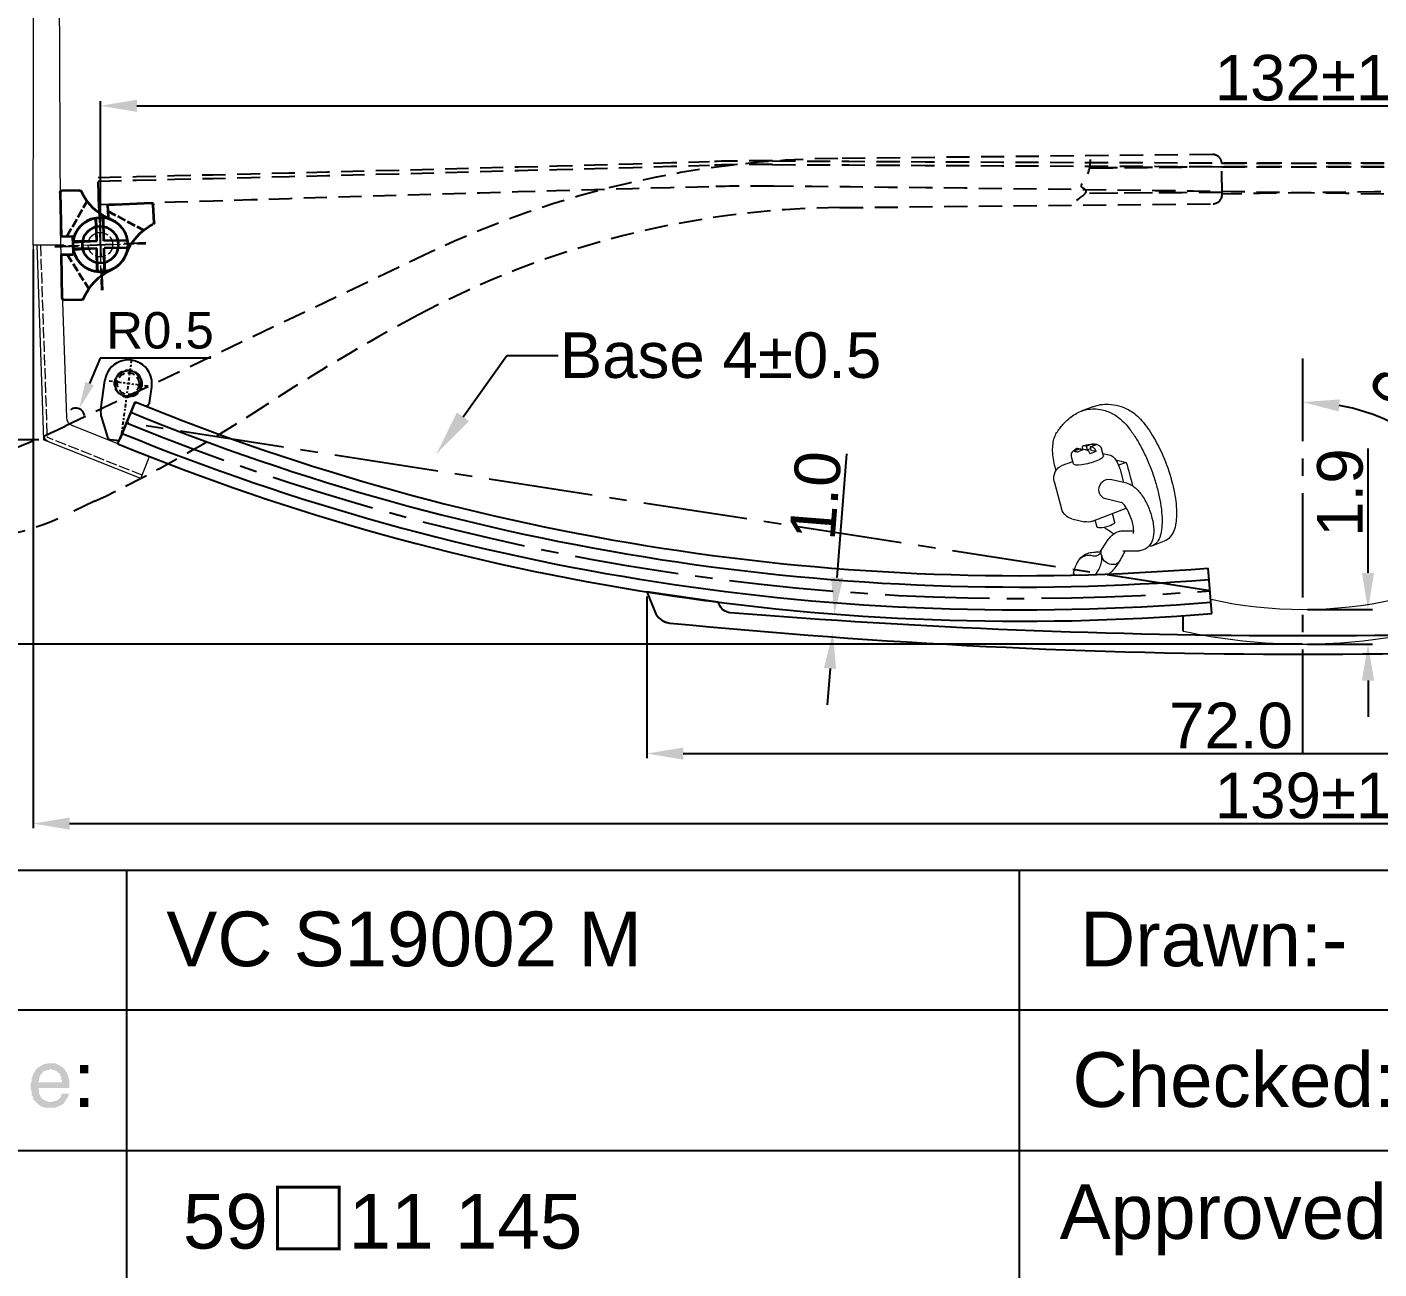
# Model space of a CAD drawing. Header units: millimetres. Extents: x 1233 to 2351, y 1180 to 1535.
# Drawn here: x 1523.7 to 1597.9, y 1251.1 to 1319.2 of the extents above; entities that cross this region are included whole.
import ezdxf
from ezdxf import colors
from ezdxf.entities.mleader import LeaderData, LeaderLine
from ezdxf.math import Vec2, Vec3

# ---------------------------------------------------------------- set-up
doc = ezdxf.new("R2010")
doc.units = ezdxf.units.MM
for name, pattern in [('ACAD_ISO02W100', [15, 12, -3]), ('CENTER2', [28.575, 19.05, -3.175, 3.175, -3.175]), ('HIDDEN', [9.525, 6.35, -3.175]), ('HIDDEN2', [0.1875, 0.125, -0.0625])]:
    doc.linetypes.add(name, pattern=pattern)
for name, color, linetype in [('Center Line', 2, 'CENTER2'), ('Dimension', 3, 'Continuous'), ('Hidden Line', 1, 'HIDDEN2'), ('Text', 4, 'Continuous')]:
    doc.layers.add(name, color=color, linetype=linetype)
doc.layers.add('标注', color=4, linetype='Continuous', lineweight=5)
doc.layers.add('绘图层', color=7, linetype='Continuous', lineweight=15)
doc.styles.get("Standard").update_dxf_attribs({"font": 'arial.ttf'})
doc.dimstyles.new('Standard$0', dxfattribs={"dimtxt": 2.3, "dimasz": 2, "dimexe": 1, "dimexo": 1, "dimgap": 1, "dimtad": 0, "dimtih": 1, "dimtoh": 1, "dimdec": 1, "dimzin": 0, "dimdsep": 46, "dimtxsty": 'Standard', "dimcen": 0, "dimclrd": 4, "dimclre": 4, "dimclrt": 4, "dimadec": 1, "dimazin": 0, "dimtfac": 1, "dimtdec": 1, "dimtofl": 0, "dimtmove": 0, "dimatfit": 0, "dimfxl": 1, "dimtolj": 1, "dimtzin": 0, "dimarcsym": 0})
doc.dimstyles.new('STANDARD$2', dxfattribs={"dimtxt": 2.5, "dimasz": 2.5, "dimexe": 1.25, "dimexo": 0.625, "dimtad": 1, "dimdec": 1, "dimdsep": 46, "dimlunit": 6, "dimtxsty": 'Standard', "dimcen": 2.5, "dimadec": 1, "dimazin": 0, "dimtfac": 1, "dimtdec": 1, "dimtmove": 0, "dimatfit": 3, "dimfxl": 1, "dimtolj": 1, "dimtzin": 0, "dimarcsym": 0})
doc.dimstyles.new('STANDARD$4', dxfattribs={"dimtxt": 2, "dimasz": 1.5, "dimexe": 0.5, "dimexo": 0.5, "dimgap": 0.5, "dimtad": 1, "dimtoh": 1, "dimdsep": 46, "dimtxsty": 'Standard', "dimcen": 0, "dimadec": 0, "dimazin": 0, "dimtfac": 1, "dimtofl": 0, "dimtmove": 0, "dimatfit": 3, "dimfxl": 1, "dimtolj": 1, "dimtzin": 0, "dimarcsym": 0})

# ---------------------------------------------------------------- blocks, each defined once
blk = doc.blocks.new('*D185')
at = {"layer": 'Defpoints', "color": 0, "ltscale": 1000, "transparency": 16777216}
for p in [(1524.062, 1307.254), (1663.367, 1307.249), (1663.367, 1275.514)]:
    blk.add_point(p, dxfattribs=at)
at = {"layer": 'Dimension', "color": 3, "lineweight": -2, "ltscale": 1000, "transparency": 16777216}
for p, q in [((1524.062, 1307.004), (1524.062, 1275.264)), ((1663.367, 1306.999), (1663.367, 1275.264)), ((1526.062, 1275.514), (1661.367, 1275.514))]:
    blk.add_line(p, q, dxfattribs=at)
at = {"layer": 'Dimension', "color": 3, "ltscale": 1000, "transparency": 16777216}
for points in [[(1526.062, 1275.847), (1526.062, 1275.18), (1524.062, 1275.514)], [(1661.367, 1275.847), (1661.367, 1275.18), (1663.367, 1275.514)]]:
    blk.add_solid(points, dxfattribs=at)
at = {"layer": 'Dimension', "ltscale": 1000, "transparency": 16777216, "insert": (1593.715, 1277.041), "char_height": 2.5, "attachment_point": 5}
blk.add_mtext('\\A1;139±1', dxfattribs=at)
blk = doc.blocks.new('*D186')
at = {"layer": 'Defpoints', "color": 0, "transparency": 16777216}
for p in [(1593.715, 1287.264), (1597.283, 1287.264), (1593.715, 1285.364)]:
    blk.add_point(p, dxfattribs=at)
at = {"layer": 'Dimension', "color": 3, "lineweight": -2, "transparency": 16777216}
for p, q in [((1597.283, 1289.264), (1597.283, 1296.085)), ((1593.965, 1287.264), (1597.533, 1287.264)), ((1593.965, 1285.364), (1597.533, 1285.364)), ((1597.283, 1283.364), (1597.283, 1281.364))]:
    blk.add_line(p, q, dxfattribs=at)
at = {"layer": 'Dimension', "color": 3, "transparency": 16777216}
for points in [[(1596.95, 1289.264), (1597.616, 1289.264), (1597.283, 1287.264)], [(1596.95, 1283.364), (1597.616, 1283.364), (1597.283, 1285.364)]]:
    blk.add_solid(points, dxfattribs=at)
at = {"layer": 'Dimension', "transparency": 16777216, "insert": (1595.757, 1293.674), "char_height": 2.5, "attachment_point": 5, "rotation": 90}
blk.add_mtext('\\A1;1.9', dxfattribs=at)
blk = doc.blocks.new('叶子2')
at = {"lineweight": 9}
for p, q in [((0.727, 4.542), (1.371, 4.313)), ((0.935, 2.341), (0.67, 2.439)), ((0.761, 2.406), (0.783, 2.495)), ((0.786, 2.311), (0.935, 2.341)), ((0.86, 2.478), (1.125, 2.38)), ((0.935, 2.341), (0.888, 2.153)), ((1.078, 2.191), (0.913, 2.253)), ((1.078, 2.191), (1.125, 2.38)), ((1.368, 2.251), (1.078, 2.191)), ((1.125, 2.38), (1.273, 2.411)), ((1.464, 2.255), (1.44, 2.155)), ((1.613, 2.285), (1.464, 2.255)), ((1.464, 2.255), (1.729, 2.157)), ((0.242, 1.965), (-0.181, 1.857)), ((0.211, 1.841), (0.305, 2.218)), ((0.888, 2.153), (0.599, 2.093)), ((1.274, 2.216), (1.126, 2.185)), ((1.539, 2.118), (1.274, 2.216)), ((1.862, 1.433), (1.955, 1.811)), ((2.462, 1.369), (1.896, 1.57)), ((-1.028, 1.45), (-0.608, 1.301)), ((-0.683, 1.065), (-0.86, 0.348)), ((-1.035, 0.303), (-0.136, 0.533)), ((2.939, 0.483), (2.566, -1.028)), ((-0.739, -0.757), (0.136, -0.533)), ((0.889, -1.734), (-0.98, -1.07)), ((-0.334, -1.832), (-0.213, -1.342)), ((0.637, -2.072), (0.734, -1.679)), ((2.024, -1.575), (1.326, -1.754)), ((-3.019, -2.927), (-2.375, -3.155)), ((-0.755, -2.305), (-1.359, -2.311)), ((0.396, -3.26), (0.047, -2.765)), ((-0.744, -3.405), (-1.607, -3.414)), ((-0.712, -3.677), (-0.856, -3.42)), ((0.499, -3.406), (0.396, -3.26)), ((0.449, -3.577), (0.427, -3.668)), ((0.427, -3.669), (0.449, -3.577)), ((0.428, -3.67), (0.453, -3.583)), ((1.04, -4.652), (0.798, -4.652)), ((1.918, -4.652), (1.04, -4.652)), ((1.918, -4.652), (1.918, -4.639))]:
    blk.add_line(p, q, dxfattribs=at)
for centre, start, end in [((2.21, 0.663), 346.14768, 70.43158), ((1.838, -0.849), 284.36713, 346.14768), ((1.14, -1.027), 250.43158, 284.36713)]:
    blk.add_arc(centre, 0.75, start, end, dxfattribs=at)
for centre, major_axis, ratio, start_param, end_param in [((1.153, 2.109), (0.809, -0.199), 0.231766, 1.243928, 1.359797), ((28.921, -8.943), (-33, 8.137), 0.231766, 5.864145, 5.903449), ((-0.356, 1.148), (-0.251, -0.707), 0.385695, 3.395514, 4.966311), ((1.037, 1.637), (-0.825, 0.204), 0.231766, 0, 3.141593), ((1.153, 2.109), (0.809, -0.199), 0.231766, 4.016366, 4.501389), ((28.298, -9.899), (8.433, -32.924), 0.893042, 4.144821, 4.1853), ((0, 0), (0.136, -0.533), 0.893042, 0, 3.141593), ((-0.729, -0.363), (-0.251, -0.707), 0.385695, 6.258977, 6.283185), ((0.152, -1.952), (-0.485, 0.12), 0.231766, 0, 3.141593), ((-0.075, -3.669), (0.45, 0.317), 0.791256, 3.984679, 5.555475), ((-0.054, -3.577), (-0.45, -0.317), 0.791256, 2.413882, 3.141593), ((-0.054, -3.577), (0.45, 0.317), 0.791256, 5.555475, 6.283185), ((1.076, -12.21), (0, -8.608), 0.406737, 3.051385, 3.065442), ((1.322, -5.534), (0, -1.905), 0.406737, 2.106861, 3.051385), ((-0.075, -3.669), (0.45, 0.317), 0.791256, 3.100833, 3.984679), ((1.918, -4.409), (0, 0.23), 0.406737, 3.141593, 3.989243)]:
    blk.add_ellipse(centre, major_axis=major_axis, ratio=ratio, start_param=start_param, end_param=end_param, dxfattribs=at)
for points, knots in [([(0.727, 4.542), (0.45, 4.64), (0.164, 4.681), (-0.503, 4.641), (-0.878, 4.523), (-1.243, 4.321)], [0, 0, 0, 0, 1.836258, 1.836258, 4.187428, 4.187428, 4.187428, 4.187428]), ([(-1.243, 4.321), (-1.436, 4.214), (-1.644, 4.046), (-2.081, 3.555), (-2.291, 3.257), (-2.722, 2.522), (-2.933, 2.079), (-3.291, 1.151), (-3.436, 0.678), (-3.641, -0.227), (-3.703, -0.651), (-3.741, -1.369), (-3.727, -1.668), (-3.624, -2.256), (-3.515, -2.518), (-3.26, -2.802), (-3.148, -2.881), (-3.019, -2.927)], [0, 0, 0, 0, 1.138786, 1.138786, 2.246978, 2.246978, 3.517949, 3.517949, 4.756091, 4.756091, 5.93681, 5.93681, 6.943136, 6.943136, 8.196848, 8.196848, 8.90953, 8.90953, 8.90953, 8.90953]), ([(-0.403, 4.107), (-0.439, 4.087), (-0.476, 4.064), (-0.629, 3.961), (-0.748, 3.86), (-0.99, 3.614), (-1.113, 3.469), (-1.353, 3.148), (-1.471, 2.971), (-1.693, 2.603), (-1.804, 2.399), (-2.02, 1.962), (-2.124, 1.73), (-2.317, 1.253), (-2.406, 1.008), (-2.563, 0.522), (-2.632, 0.28), (-2.688, 0.049), (-2.745, -0.182), (-2.795, -0.417), (-2.872, -0.88), (-2.899, -1.107), (-2.93, -1.536), (-2.933, -1.738), (-2.915, -2.105), (-2.894, -2.269), (-2.833, -2.554), (-2.791, -2.683), (-2.684, -2.902), (-2.619, -2.991), (-2.469, -3.12), (-2.385, -3.161), (-2.263, -3.182), (-2.232, -3.185), (-2.201, -3.185)], [-5.375972, -5.375972, -5.375972, -5.375972, -5.132608, -5.132608, -4.39915, -4.39915, -3.665693, -3.665693, -2.932236, -2.932236, -2.199177, -2.199177, -1.466118, -1.466118, -0.733059, -0.733059, 0, 0, 0, 0.733059, 0.733059, 1.466118, 1.466118, 2.199177, 2.199177, 2.932236, 2.932236, 3.665693, 3.665693, 4.39915, 4.39915, 5.132608, 5.132608, 5.375972, 5.375972, 5.375972, 5.375972]), ([(2.395, 3.6), (2.366, 3.631), (2.337, 3.661), (2.113, 3.888), (1.907, 4.046), (1.489, 4.281), (1.276, 4.356), (0.797, 4.443), (0.51, 4.434), (0.012, 4.306), (-0.195, 4.222), (-0.403, 4.107)], [9.004309, 9.004309, 9.004309, 9.004309, 9.230601, 9.230601, 10.746927, 10.746927, 12.263252, 12.263252, 14.21317, 14.21317, 15.560174, 15.560174, 15.560174, 15.560174]), ([(2.748, 3.151), (2.692, 3.234), (2.634, 3.313), (2.516, 3.462), (2.456, 3.533), (2.395, 3.6)], [8.414025, 8.414025, 8.414025, 8.414025, 8.934537, 8.934537, 9.455744, 9.455744, 9.455744, 9.455744]), ([(2.822, 1.096), (2.84, 1.156), (2.855, 1.215), (2.87, 1.273), (2.906, 1.421), (2.936, 1.574), (2.976, 1.876), (2.987, 2.024), (2.988, 2.307), (2.978, 2.441), (2.94, 2.686), (2.912, 2.798), (2.842, 2.989), (2.799, 3.075), (2.748, 3.151)], [-0.184444, -0.184444, -0.184444, -0.184444, 0, 0, 0, 0.472481, 0.472481, 0.944962, 0.944962, 1.417442, 1.417442, 1.889923, 1.889923, 2.345183, 2.345183, 2.345183, 2.345183]), ([(1.307, 2.41), (1.227, 2.432), (1.145, 2.451), (0.998, 2.477), (0.913, 2.49), (0.739, 2.497), (0.677, 2.494), (0.596, 2.481), (0.568, 2.474), (0.541, 2.465), (0.477, 2.443), (0.434, 2.412), (0.372, 2.356), (0.344, 2.319), (0.316, 2.257), (0.309, 2.238), (0.305, 2.218)], [6.304686, 6.304686, 6.304686, 6.304686, 6.688235, 6.688235, 6.992012, 6.992012, 7.21148, 7.21148, 7.321916, 7.321916, 7.321916, 7.578106, 7.578106, 7.868995, 7.868995, 7.991831, 7.991831, 7.991831, 7.991831]), ([(0.593, 2.456), (0.627, 2.468), (0.66, 2.476), (0.72, 2.489), (0.752, 2.494), (0.783, 2.495)], [1.2188337, 1.2188337, 1.2188337, 1.2188337, 1.4078759, 1.4078759, 1.5969181, 1.5969181, 1.5969181, 1.5969181]), ([(0.599, 2.093), (0.601, 2.098), (0.603, 2.102), (0.62, 2.14), (0.64, 2.177), (0.678, 2.232), (0.702, 2.259), (0.743, 2.294), (0.767, 2.307), (0.786, 2.311)], [0.0957204, 0.0957204, 0.0957204, 0.0957204, 0.1096878, 0.1096878, 0.2209819, 0.2209819, 0.3352878, 0.3352878, 0.4552013, 0.4552013, 0.4552013, 0.4552013]), ([(1.273, 2.411), (1.292, 2.415), (1.313, 2.411), (1.34, 2.39), (1.353, 2.371), (1.366, 2.326), (1.369, 2.294), (1.368, 2.259), (1.368, 2.255), (1.368, 2.251)], [1.4231092, 1.4231092, 1.4231092, 1.4231092, 1.5430228, 1.5430228, 1.6573287, 1.6573287, 1.7686227, 1.7686227, 1.7825901, 1.7825901, 1.7825901, 1.7825901]), ([(1.955, 1.811), (1.959, 1.826), (1.961, 1.841), (1.968, 1.902), (1.963, 1.949), (1.937, 2.03), (1.916, 2.074), (1.843, 2.161), (1.805, 2.19), (1.749, 2.23), (1.708, 2.255), (1.657, 2.281)], [5.0467793, 5.0467793, 5.0467793, 5.0467793, 5.1117316, 5.1117316, 5.3106239, 5.3106239, 5.4758433, 5.4758433, 5.6233353, 5.6233353, 5.8376165, 5.8376165, 5.8376165, 5.8376165]), ([(1.126, 2.185), (1.107, 2.182), (1.082, 2.169), (1.041, 2.134), (1.017, 2.107), (0.979, 2.052), (0.959, 2.014), (0.942, 1.977), (0.94, 1.972), (0.939, 1.968)], [1.4231092, 1.4231092, 1.4231092, 1.4231092, 1.5430228, 1.5430228, 1.6573287, 1.6573287, 1.7686227, 1.7686227, 1.7825901, 1.7825901, 1.7825901, 1.7825901]), ([(1.801, 2.118), (1.77, 2.118), (1.738, 2.112), (1.678, 2.1), (1.645, 2.092), (1.611, 2.079)], [1.2188337, 1.2188337, 1.2188337, 1.2188337, 1.4078759, 1.4078759, 1.5969181, 1.5969181, 1.5969181, 1.5969181]), ([(-1.035, 0.303), (-1.114, 0.282), (-1.189, 0.251), (-1.318, 0.181), (-1.375, 0.143), (-1.428, 0.101), (-1.563, -0.005), (-1.696, -0.151), (-1.954, -0.525), (-2.066, -0.736), (-2.254, -1.182), (-2.326, -1.407), (-2.429, -1.859), (-2.457, -2.076), (-2.46, -2.473), (-2.437, -2.641), (-2.356, -2.905), (-2.289, -3.056), (-2.072, -3.276), (-1.966, -3.339), (-1.775, -3.402), (-1.692, -3.415), (-1.607, -3.414)], [9.339297, 9.339297, 9.339297, 9.339297, 9.643122, 9.643122, 9.900916, 9.900916, 9.900916, 10.550265, 10.550265, 11.211374, 11.211374, 11.862952, 11.862952, 12.547367, 12.547367, 13.209442, 13.209442, 13.769091, 13.769091, 14.179393, 14.179393, 14.470814, 14.470814, 14.470814, 14.470814]), ([(-1.34, -2.465), (-1.34, -2.465), (-1.34, -2.465), (-1.342, -2.46), (-1.348, -2.44), (-1.358, -2.363), (-1.361, -2.306), (-1.353, -2.15), (-1.341, -2.053), (-1.298, -1.835), (-1.265, -1.713), (-1.182, -1.467), (-1.131, -1.344), (-1.024, -1.127), (-0.968, -1.031), (-0.866, -0.885), (-0.822, -0.834), (-0.76, -0.772), (-0.74, -0.758), (-0.732, -0.752), (-0.731, -0.752), (-0.731, -0.752)], [3.314748, 3.314748, 3.314748, 3.314748, 3.345298, 3.345298, 3.616796, 3.616796, 3.904852, 3.904852, 4.230506, 4.230506, 4.592736, 4.592736, 4.965646, 4.965646, 5.314783, 5.314783, 5.624271, 5.624271, 5.895836, 5.895836, 5.954527, 5.954527, 5.954527, 5.954527]), ([(-0.26, -2.458), (-0.133, -2.376), (-0.002, -2.287), (0.175, -2.159), (0.219, -2.127), (0.263, -2.094)], [16.5902884, 16.5902884, 16.5902884, 16.5902884, 17.2905996, 17.2905996, 17.5177222, 17.5177222, 17.5177222, 17.5177222]), ([(0.047, -2.765), (-0.017, -2.675), (-0.088, -2.595), (-0.302, -2.414), (-0.442, -2.352), (-0.632, -2.311), (-0.694, -2.305), (-0.755, -2.305)], [0.464052, 0.464052, 0.464052, 0.464052, 0.895621, 0.895621, 1.621414, 1.621414, 1.960405, 1.960405, 1.960405, 1.960405]), ([(-0.864, -3.407), (-0.863, -3.408), (-0.863, -3.409), (-0.86, -3.414), (-0.858, -3.417), (-0.856, -3.42)], [1.50498449, 1.50498449, 1.50498449, 1.50498449, 1.51705927, 1.51705927, 1.54372185, 1.54372185, 1.54372185, 1.54372185]), ([(-0.712, -3.677), (-0.674, -3.745), (-0.635, -3.811), (-0.574, -3.91), (-0.553, -3.943), (-0.531, -3.976)], [0.4447076, 0.4447076, 0.4447076, 0.4447076, 0.7732064, 0.7732064, 0.9484004, 0.9484004, 0.9484004, 0.9484004]), ([(0.798, -4.652), (0.693, -4.545), (0.612, -4.421), (0.502, -4.189), (0.468, -4.084), (0.434, -3.936), (0.426, -3.885), (0.419, -3.813), (0.416, -3.776), (0.418, -3.725), (0.42, -3.711), (0.423, -3.687), (0.425, -3.678), (0.428, -3.67)], [-1.073899, -1.073899, -1.073899, -1.073899, -0.685848, -0.685848, -0.364651, -0.364651, -0.183756, -0.183756, -0.073623, -0.073623, -0.030309, -0.030309, 0, 0, 0, 0]), ([(0.453, -3.583), (0.457, -3.571), (0.462, -3.561), (0.472, -3.546), (0.477, -3.542), (0.488, -3.534), (0.496, -3.533), (0.519, -3.532), (0.537, -3.541), (0.555, -3.553), (0.557, -3.554), (0.559, -3.555)], [0, 0, 0, 0, 0.0462503, 0.0462503, 0.0925006, 0.0925006, 0.1582321, 0.1582321, 0.3168882, 0.3168882, 0.3378396, 0.3378396, 0.3378396, 0.3378396]), ([(0.553, -3.468), (0.552, -3.467), (0.546, -3.463), (0.527, -3.443), (0.514, -3.427), (0.499, -3.406)], [0.9934615, 0.9934615, 0.9934615, 0.9934615, 1.201557, 1.201557, 1.4080814, 1.4080814, 1.4080814, 1.4080814]), ([(1.132, -3.476), (1.019, -3.451), (0.905, -3.436), (0.701, -3.428), (0.612, -3.43), (0.524, -3.439)], [0.305314, 0.305314, 0.305314, 0.305314, 0.956488, 0.956488, 1.460784, 1.460784, 1.460784, 1.460784]), ([(0.559, -3.555), (0.595, -3.581), (0.64, -3.618), (0.748, -3.663), (0.817, -3.678), (0.899, -3.651)], [-1.528038, -1.528038, -1.528038, -1.528038, -0.758514, -0.758514, -0.057949, -0.057949, -0.057949, -0.057949]), ([(0.899, -3.651), (0.977, -3.626), (1.058, -3.612), (1.206, -3.609), (1.274, -3.614), (1.343, -3.627)], [-1.3297, -1.3297, -1.3297, -1.3297, -0.682176, -0.682176, -0.172412, -0.172412, -0.172412, -0.172412]), ([(1.687, -3.855), (1.616, -3.762), (1.531, -3.675), (1.331, -3.54), (1.231, -3.498), (1.132, -3.476)], [1.2381764, 1.2381764, 1.2381764, 1.2381764, 1.7199238, 1.7199238, 2.1769265, 2.1769265, 2.1769265, 2.1769265]), ([(-0.531, -3.976), (-0.404, -4.169), (-0.269, -4.344), (-0.072, -4.551), (-0.019, -4.603), (0.036, -4.652)], [0, 0, 0, 0, 1.021823, 1.021823, 1.386926, 1.386926, 1.386926, 1.386926]), ([(0.798, -4.652), (0.741, -4.652), (0.677, -4.652), (0.561, -4.652), (0.506, -4.652), (0.412, -4.652), (0.375, -4.652), (0.309, -4.652), (0.28, -4.652), (0.224, -4.652), (0.198, -4.652), (0.147, -4.652), (0.124, -4.652), (0.079, -4.652), (0.059, -4.652), (0.039, -4.652), (0.036, -4.652), (0.036, -4.652)], [-1.46151, -1.46151, -1.46151, -1.46151, -1.179789, -1.179789, -0.973361, -0.973361, -0.848873, -0.848873, -0.754977, -0.754977, -0.661321, -0.661321, -0.547885, -0.547885, -0.377789, -0.377789, -0.258662, -0.258662, -0.258662, -0.258662])]:
    blk.add_open_spline(points, degree=3, knots=knots, dxfattribs=at)
for points in [[(0.67, 2.439), (0.646, 2.448), (0.619, 2.454), (0.593, 2.456)], [(0.783, 2.495), (0.809, 2.493), (0.837, 2.487), (0.86, 2.478)], [(1.657, 2.28), (1.644, 2.287), (1.628, 2.288), (1.613, 2.285)], [(1.611, 2.079), (1.588, 2.096), (1.563, 2.109), (1.539, 2.118)], [(1.729, 2.157), (1.753, 2.148), (1.779, 2.135), (1.801, 2.118)], [(0.721, -1.733), (0.737, -1.719), (0.754, -1.705), (0.77, -1.691)], [(-2.201, -3.185), (-2.188, -3.185), (-2.175, -3.185), (-2.162, -3.184)]]:
    blk.add_open_spline(points, degree=3, dxfattribs=at)
blk = doc.blocks.new('*D187')
at = {"layer": 'Defpoints', "color": 0, "ltscale": 1000, "transparency": 16777216}
for p in [(1659.675, 1314.895), (1527.754, 1307.272), (1659.675, 1307.272)]:
    blk.add_point(p, dxfattribs=at)
at = {"layer": 'Dimension', "color": 3, "lineweight": -2, "ltscale": 1000, "transparency": 16777216}
for p, q in [((1527.754, 1307.522), (1527.754, 1315.145)), ((1529.754, 1314.895), (1657.675, 1314.895)), ((1659.675, 1307.522), (1659.675, 1315.145))]:
    blk.add_line(p, q, dxfattribs=at)
at = {"layer": 'Dimension', "color": 3, "ltscale": 1000, "transparency": 16777216}
for points in [[(1529.754, 1315.229), (1529.754, 1314.562), (1527.754, 1314.895)], [(1657.675, 1315.229), (1657.675, 1314.562), (1659.675, 1314.895)]]:
    blk.add_solid(points, dxfattribs=at)
at = {"layer": 'Dimension', "ltscale": 1000, "transparency": 16777216, "insert": (1593.715, 1316.422), "char_height": 2.5, "attachment_point": 5}
blk.add_mtext('\\A1;132±1', dxfattribs=at)
blk = doc.blocks.new('*D188')
at = {"layer": 'Defpoints', "color": 0, "transparency": 16777216}
for p in [(1568.008, 1287.013), (1568.008, 1287.013), (1567.931, 1286.016)]:
    blk.add_point(p, dxfattribs=at)
at = {"layer": 'Dimension', "color": 3, "lineweight": -2, "transparency": 16777216}
for p, q in [((1568.164, 1289.007), (1568.695, 1295.794)), ((1567.775, 1284.022), (1567.619, 1282.028))]:
    blk.add_line(p, q, dxfattribs=at)
at = {"layer": 'Dimension', "color": 3, "transparency": 16777216}
for points in [[(1567.832, 1289.033), (1568.497, 1288.981), (1568.008, 1287.013)], [(1567.442, 1284.048), (1568.107, 1283.996), (1567.931, 1286.016)]]:
    blk.add_solid(points, dxfattribs=at)
at = {"layer": 'Dimension', "transparency": 16777216, "insert": (1566.986, 1293.516), "char_height": 2.5, "attachment_point": 5, "rotation": 85.53099}
blk.add_mtext('\\A1;1.0', dxfattribs=at)
blk = doc.blocks.new('jlkjojno')
at = {"layer": '绘图层', "color": 0, "linetype": 'ACAD_ISO02W100', "lineweight": 35, "ltscale": 0.04}
blk.add_line((897.736, -0.784), (899.646, 0.356), dxfattribs=at)
at = {"layer": '绘图层', "color": 0, "lineweight": 35, "ltscale": 0.05}
for p, q in [((897.236, -0.459), (897.736, -0.459)), ((897.736, -1.109), (897.736, -0.459)), ((900.236, -0.034), (900.236, -1.009)), ((900.136, -1.109), (897.736, -1.109))]:
    blk.add_line(p, q, dxfattribs=at)
blk.add_circle((897.236, 1.041), 1, dxfattribs=at)
for centre, radius, start, end in [((897.236, 1.041), 1.5, 23.12664, 270), ((901.374, 2.808), 3, 203.12664, 246.45458), ((900.136, -0.034), 0.1, 0, 66.45458), ((900.136, -1.009), 0.1, 270, 0)]:
    blk.add_arc(centre, radius, start, end, dxfattribs=at)
blk = doc.blocks.new('LNLNCL')
at = {"color": 251, "linetype": 'ACAD_ISO02W100', "lineweight": 9, "ltscale": 0.05}
for p, q in [((904.311, -165.467), (904.311, -160.467)), ((901.811, -162.967), (906.811, -162.967))]:
    blk.add_line(p, q, dxfattribs=at)
at = {"layer": '绘图层', "color": 0, "lineweight": 35, "ltscale": 0.05}
for p, q in [((904.111, -161.48), (904.111, -162.767)), ((904.511, -161.48), (904.511, -162.767)), ((902.824, -162.767), (904.111, -162.767)), ((904.511, -162.767), (905.798, -162.767)), ((902.824, -163.167), (904.111, -163.167)), ((904.111, -163.167), (904.111, -164.453)), ((904.511, -163.167), (905.798, -163.167)), ((904.511, -163.167), (904.511, -164.453)), ((901.311, -164.041), (901.311, -165.017)), ((903.811, -165.117), (903.811, -164.467)), ((904.311, -164.467), (903.811, -164.467)), ((901.411, -165.117), (903.811, -165.117))]:
    blk.add_line(p, q, dxfattribs=at)
at = {"layer": '绘图层', "color": 0, "linetype": 'ACAD_ISO02W100', "lineweight": 35, "ltscale": 0.04}
blk.add_line((903.811, -164.792), (901.9, -163.652), dxfattribs=at)
at = {"layer": '绘图层', "color": 0, "lineweight": 35, "ltscale": 0.05}
blk.add_circle((904.311, -162.967), 1, dxfattribs=at)
for centre, radius, start, end in [((904.311, -162.967), 1.5, 270, 156.87336), ((900.173, -161.199), 3, 293.54542, 336.87336), ((901.411, -164.041), 0.1, 113.54542, 180), ((901.411, -165.017), 0.1, 180, 270)]:
    blk.add_arc(centre, radius, start, end, dxfattribs=at)
blk.add_blockref('jlkjojno', (7.075, -164.008))
blk = doc.blocks.new('ET3T23T23T3T3')
for p, q in [((-1.83, 4.172), (-1.83, 4.172)), ((-3.417, 1.595), (-3.264, 3.203)), ((-0.759, 2.077), (-0.676, 2.958)), ((-1.616, 1.912), (-2.29, 0.063)), ((-1.358, 2.031), (-1.028, 1.908)), ((-3.363, 1.165), (-2.982, 0.094)), ((-2.496, -0.068), (-2.813, -0.038))]:
    blk.add_line(p, q)
blk.add_circle((-1.97, 3.08), 0.725)
for centre, radius, start, end in [((-1.97, 3.08), 1.3, 354.58901, 174.58901), ((-2.421, 1.5), 1, 174.58901, 199.58901), ((-1.428, 1.844), 0.2, 69.58901, 159.98978), ((-0.958, 2.096), 0.2, 249.58901, 354.58901), ((-2.794, 0.161), 0.2, 199.58901, 264.58901), ((-2.478, 0.131), 0.2, 264.58901, 339.98978)]:
    blk.add_arc(centre, radius, start, end)
at = {"layer": 'Center Line', "ltscale": 0.01}
for p, q in [((-1.845, 4.403), (-2.237, 0.266)), ((-0.878, 2.977), (-3.062, 3.184))]:
    blk.add_line(p, q, dxfattribs=at)
at = {"layer": 'Hidden Line', "ltscale": 3}
for radius in [0.75, 0.6]:
    blk.add_circle((-1.97, 3.08), radius, dxfattribs=at)
blk.add_arc((-1.97, 3.08), 0.7, 247.98746, 191.19056, dxfattribs=at)
blk = doc.blocks.new('*D182')
at = {"layer": 'Defpoints', "color": 0, "ltscale": 1000, "transparency": 16777216}
for p in [(1508.444, 1451.229), (1545.729, 1451.229), (1593.937, 1285.364)]:
    blk.add_point(p, dxfattribs=at)
at = {"layer": 'Dimension', "color": 3, "lineweight": -2, "ltscale": 1000, "transparency": 16777216}
for p, q in [((1545.479, 1451.229), (1508.194, 1451.229)), ((1508.444, 1287.364), (1508.444, 1449.229)), ((1593.687, 1285.364), (1508.194, 1285.364))]:
    blk.add_line(p, q, dxfattribs=at)
at = {"layer": 'Dimension', "color": 3, "ltscale": 1000, "transparency": 16777216}
for points in [[(1508.111, 1449.229), (1508.778, 1449.229), (1508.444, 1451.229)], [(1508.111, 1287.364), (1508.778, 1287.364), (1508.444, 1285.364)]]:
    blk.add_solid(points, dxfattribs=at)
at = {"layer": 'Dimension', "ltscale": 1000, "transparency": 16777216, "insert": (1506.918, 1368.296), "char_height": 2.5, "attachment_point": 5, "rotation": 90}
blk.add_mtext('\\A1;166±2', dxfattribs=at)
blk = doc.blocks.new('*D268')
at = {"layer": 'Defpoints', "color": 0, "ltscale": 1000, "transparency": 16777216}
for p in [(1517.3, 1401.493), (1525.615, 1401.493), (1524.635, 1296.577)]:
    blk.add_point(p, dxfattribs=at)
at = {"layer": 'Dimension', "color": 3, "lineweight": -2, "ltscale": 1000, "transparency": 16777216}
for p, q in [((1525.365, 1401.493), (1517.05, 1401.493)), ((1517.3, 1298.577), (1517.3, 1399.493)), ((1524.385, 1296.577), (1517.05, 1296.577))]:
    blk.add_line(p, q, dxfattribs=at)
at = {"layer": 'Dimension', "color": 3, "ltscale": 1000, "transparency": 16777216}
for points in [[(1516.967, 1399.493), (1517.634, 1399.493), (1517.3, 1401.493)], [(1516.967, 1298.577), (1517.634, 1298.577), (1517.3, 1296.577)]]:
    blk.add_solid(points, dxfattribs=at)
at = {"layer": 'Dimension', "ltscale": 1000, "transparency": 16777216, "insert": (1515.774, 1349.035), "char_height": 2.5, "attachment_point": 5, "rotation": 90}
blk.add_mtext('\\A1;105±2', dxfattribs=at)
blk = doc.blocks.new('*D183')
at = {"layer": 'Defpoints', "color": 0, "transparency": 16777216}
for p in [(1557.724, 1288.228), (1629.695, 1288.227), (1629.695, 1279.355)]:
    blk.add_point(p, dxfattribs=at)
at = {"layer": 'Dimension', "color": 3, "lineweight": -2, "transparency": 16777216}
for p, q in [((1557.724, 1287.978), (1557.724, 1279.105)), ((1629.695, 1287.977), (1629.695, 1279.105)), ((1559.724, 1279.355), (1627.695, 1279.355))]:
    blk.add_line(p, q, dxfattribs=at)
at = {"layer": 'Dimension', "color": 3, "transparency": 16777216}
for points in [[(1559.724, 1279.688), (1559.724, 1279.021), (1557.724, 1279.355)], [(1627.695, 1279.688), (1627.695, 1279.021), (1629.695, 1279.355)]]:
    blk.add_solid(points, dxfattribs=at)
at = {"layer": 'Dimension', "transparency": 16777216, "insert": (1589.766, 1280.881), "char_height": 2.5, "attachment_point": 5}
blk.add_mtext('\\A1;72.0', dxfattribs=at)
blk = doc.blocks.new('*D252')
at = {"color": 0, "lineweight": -2, "ltscale": 1000, "transparency": 16777216}
for p, q in [((1527.741, 1301.042), (1527.163, 1299.657)), ((1533.811, 1301.042), (1527.741, 1301.042))]:
    blk.add_line(p, q, dxfattribs=at)
blk.add_arc((1526.393, 1297.812), 0.5, 10.05676, 124.70422, dxfattribs=at)
at = {"color": 0, "ltscale": 1000, "transparency": 16777216}
blk.add_solid([(1526.932, 1299.754), (1527.394, 1299.561), (1526.586, 1298.273)], dxfattribs=at)
at = {"layer": 'Defpoints', "color": 0, "ltscale": 1000, "transparency": 16777216}
for p in [(1526.393, 1297.812), (1526.586, 1298.273)]:
    blk.add_point(p, dxfattribs=at)
at = {"color": 0, "ltscale": 1000, "transparency": 16777216, "insert": (1531.026, 1302.563), "char_height": 2, "attachment_point": 5}
blk.add_mtext('\\A1;R0.5', dxfattribs=at)
blk = doc.blocks.new('*D234')
at = {"layer": 'Defpoints', "color": 0, "ltscale": 1000, "transparency": 16777216}
for p in [(1593.713, 1301.029), (1658.239, 1297.499), (1602.739, 1294.024), (1598.81, 1288.286), (1593.71, 1279.355)]:
    blk.add_point(p, dxfattribs=at)
at = {"layer": 'Dimension', "color": 3, "ltscale": 1000, "transparency": 16777216}
blk.add_arc((1593.711, 1287.496), 11.141, 19.11088, 79.69132, dxfattribs=at)
for points in [[(1595.675, 1298.125), (1595.735, 1298.789), (1593.713, 1298.637)], [(1604.562, 1291.224), (1603.915, 1291.063), (1604.721, 1289.203)]]:
    blk.add_solid(points, dxfattribs=at)
at = {"layer": 'Dimension', "ltscale": 1000, "transparency": 16777216, "insert": (1601.955, 1297.114), "char_height": 2.5, "attachment_point": 5, "rotation": 319.4011}
blk.add_mtext('\\A1;81°±1°', dxfattribs=at)

msp = doc.modelspace()

# ---------------------------------------------------------------- hatches: boundary and pattern name
at = {"transparency": 33554559}
for points in [[(1525.06157, 1262.36021), (1524.83591, 1262.36021), (1524.74564, 1262.31508), (1524.65538, 1262.31508), (1524.56512, 1262.26994), (1524.47485, 1262.22481), (1524.42972, 1262.17968), (1524.33945, 1262.13455), (1524.29432, 1262.08942), (1524.24919, 1262.04428), (1525.01644, 1262.04428), (1525.15183, 1261.99915), (1525.19697, 1261.99915), (1525.28723, 1261.95402), (1525.37749, 1261.90889), (1525.42263, 1261.86376), (1525.46776, 1261.81862), (1525.51289, 1261.81862), (1525.55802, 1261.72836), (1525.55802, 1261.68323), (1525.60316, 1261.59296), (1525.60316, 1261.5027), (1525.64829, 1261.41243), (1525.64829, 1261.32217), (1524.33945, 1261.32217), (1523.93326, 1261.27704), (1523.93326, 1260.91598), (1523.9784, 1260.82572), (1523.9784, 1260.64519), (1524.02353, 1260.55492), (1524.06866, 1260.50979), (1524.06866, 1260.41953), (1524.11379, 1260.32926), (1524.15893, 1260.28413), (1524.20406, 1260.239), (1525.01644, 1260.239), (1524.92617, 1260.239), (1524.83591, 1260.28413), (1524.79078, 1260.28413), (1524.70051, 1260.32926), (1524.61025, 1260.37439), (1524.56512, 1260.41953), (1524.51998, 1260.46466), (1524.47485, 1260.50979), (1524.47485, 1260.55492), (1524.42972, 1260.64519), (1524.38459, 1260.69032), (1524.38459, 1260.91598), (1524.33945, 1261.00624), (1526.05448, 1261.00624), (1526.05448, 1261.41243), (1526.00934, 1261.5027), (1526.00934, 1261.59296), (1525.96421, 1261.68323), (1525.96421, 1261.77349), (1525.91908, 1261.81862), (1525.87395, 1261.90889), (1525.82882, 1261.95402), (1525.78368, 1262.04428), (1525.73855, 1262.08942), (1525.69342, 1262.13455), (1525.60316, 1262.17968), (1525.55802, 1262.22481), (1525.46776, 1262.26994), (1525.37749, 1262.31508), (1525.28723, 1262.36021), (1525.15183, 1262.36021)], [(1527.09252, 1261.81862), (1527.09252, 1262.26994), (1526.6412, 1262.26994), (1526.6412, 1261.81862)], [(1524.24919, 1262.04428), (1524.20406, 1261.99915), (1524.15893, 1261.90889), (1524.11379, 1261.86376), (1524.06866, 1261.77349), (1524.06866, 1261.72836), (1524.02353, 1261.63809), (1523.9784, 1261.54783), (1523.9784, 1261.3673), (1523.93326, 1261.27704), (1524.33945, 1261.32217), (1524.38459, 1261.41243), (1524.38459, 1261.5027), (1524.42972, 1261.59296), (1524.42972, 1261.63809), (1524.47485, 1261.72836), (1524.51998, 1261.77349), (1524.56512, 1261.81862), (1524.61025, 1261.90889), (1524.70051, 1261.95402), (1524.74564, 1261.95402), (1524.83591, 1261.99915), (1524.92617, 1261.99915), (1525.01644, 1262.04428)], [(1526.00934, 1260.69032), (1525.64829, 1260.69032), (1525.60316, 1260.64519), (1525.60316, 1260.55492), (1525.55802, 1260.50979), (1525.51289, 1260.41953), (1525.42263, 1260.37439), (1525.37749, 1260.32926), (1525.28723, 1260.28413), (1525.19697, 1260.28413), (1525.1067, 1260.239), (1524.20406, 1260.239), (1524.29432, 1260.14873), (1524.33945, 1260.1036), (1524.42972, 1260.05847), (1524.47485, 1260.01334), (1524.56512, 1259.9682), (1524.65538, 1259.9682), (1524.70051, 1259.92307), (1525.28723, 1259.92307), (1525.37749, 1259.9682), (1525.46776, 1260.01334), (1525.51289, 1260.01334), (1525.60316, 1260.05847), (1525.64829, 1260.1036), (1525.73855, 1260.14873), (1525.78368, 1260.239), (1525.82882, 1260.28413), (1525.87395, 1260.37439), (1525.91908, 1260.41953), (1525.96421, 1260.50979), (1526.00934, 1260.60005)], [(1527.09252, 1259.9682), (1527.09252, 1260.46466), (1526.6412, 1260.46466), (1526.6412, 1259.9682)]]:
    msp.add_hatch(color=256, dxfattribs=at).paths.add_polyline_path(points)

# ---------------------------------------------------------------- linework, layer by layer
at = {"color": 251, "linetype": 'ACAD_ISO02W100', "lineweight": 13, "ltscale": 0.05}
for p, q in [((1524.06244, 1307.24861), (1524.06244, 1300.81957)), ((1524.46244, 1307.24861), (1524.83031, 1296.71411)), ((1530.04464, 1294.625), (1524.83031, 1296.71411))]:
    msp.add_line(p, q, dxfattribs=at)
for p, q in [((1528.71697, 1296.34193), (1529.66333, 1298.65589)), ((1528.71697, 1296.34193), (1529.47406, 1298.1931)), ((1588.7198, 1287.04034), (1588.51844, 1289.53222)), ((1588.7198, 1287.04034), (1588.51844, 1289.53222)), ((1587.14241, 1286.07979), (1587.14241, 1286.92248))]:
    msp.add_line(p, q)
at = {"ltscale": 1000}
msp.add_line((1557.72426, 1288.22764), (1558.15882, 1287.14125), dxfattribs=at)
at = {"color": 4, "ltscale": 1000}
msp.add_lwpolyline([(1628.47822, 1286.52269, 0.26699714), (1629.26058, 1287.14057), (1629.69511, 1288.2269, -0.00760159), (1625.77662, 1287.6643), (1625.71997, 1287.52267, -0.28460879), (1625.1268, 1287.08495, -0.04061268), (1562.29721, 1287.08495, -0.28460879), (1561.70404, 1287.52267), (1561.64739, 1287.6643), (1557.72426, 1288.22764), (1558.15833, 1287.14246, 0.27996482), (1558.98858, 1286.51869, 0.04926138), (1628.47822, 1286.52269)], format="xyb", dxfattribs=at)
for points in [[(1497.48581, 1272.96627), (1893.92369, 1272.96627)], [(1529.18683, 1272.96627), (1529.18683, 1242.18613)], [(1578.15524, 1272.96627), (1578.15524, 1242.18613)], [(1497.48581, 1265.2938), (1793.61624, 1265.2938)], [(1497.48581, 1257.5762), (1846.55628, 1257.5762)]]:
    msp.add_lwpolyline(points)
at = {"color": 251, "linetype": 'ACAD_ISO02W100', "lineweight": 13, "ltscale": 0.05}
msp.add_circle((1527.75438, 1307.27558), 0.67318, dxfattribs=at)
at = {"ltscale": 1000}
for centre, radius, start, end in [((1578.1926, 1417.3157), 128.2, 247.7565139, 274.6198809), ((1578.1926, 1417.3157), 128.825, 247.7565139, 274.6198809), ((1578.1926, 1417.3157), 130.7, 247.7565139, 274.6198809), ((1578.1926, 1417.3157), 130.075, 247.7565139, 274.6198809), ((1578.18996, 1416.80911), 130.2, 260.9563648, 262.7005508), ((1559.0873, 1287.51264), 1, 201.8014095, 261.5957403)]:
    msp.add_arc(centre, radius, start, end, dxfattribs=at)
at = {"lineweight": 9}
for centre, radius, start, end in [((1593.71464, 1310.44016), 23.17658, 257.3944082, 282.6055918), ((1593.71464, 1315.87664), 30.51306, 257.561546, 282.438454)]:
    msp.add_arc(centre, radius, start, end, dxfattribs=at)
at = {"layer": 'Center Line', "ltscale": 0.3}
for p, q in [((1593.70967, 1279.35451), (1593.7133, 1301.02899)), ((1588.61912, 1288.28628), (1529.19015, 1297.49891))]:
    msp.add_line(p, q, dxfattribs=at)
msp.add_arc((1578.1926, 1417.3157), 129.45, 247.7565139, 274.6198809, dxfattribs=at)
at = {"layer": 'Hidden Line', "linetype": 'HIDDEN', "ltscale": 0.2}
for p, q in [((1588.75895, 1312.22205), (1568.21159, 1312.00754)), ((1589.26562, 1311.54707), (1582.01619, 1311.48746)), ((1582.01619, 1311.48746), (1587.07315, 1311.52904)), ((1589.27795, 1310.04712), (1589.26398, 1311.74706)), ((1589.27813, 1310.02623), (1589.26415, 1311.72619)), ((1527.66902, 1309.46227), (1527.629, 1310.96174)), ((1527.63587, 1309.76901), (1527.87306, 1304.77464)), ((1589.27713, 1310.14711), (1581.76103, 1310.08532)), ((1587.08466, 1310.12909), (1581.76103, 1310.08532)), ((1568.32133, 1309.30836), (1588.78337, 1309.52215)), ((1527.5452, 1307.46211), (1527.48417, 1308.74727)), ((1527.94475, 1307.48108), (1527.88372, 1308.76624)), ((1525.25728, 1307.15323), (1530.25165, 1307.39042)), ((1526.26004, 1307.40107), (1527.5452, 1307.46211)), ((1527.94475, 1307.48108), (1529.22991, 1307.54212)), ((1545.8544, 1306.85788), (1525.82909, 1297.3187)), ((1526.27902, 1307.00152), (1527.56418, 1307.06256)), ((1527.62521, 1305.7774), (1527.56418, 1307.06256)), ((1527.96373, 1307.08153), (1529.24888, 1307.14257)), ((1528.02476, 1305.79638), (1527.96373, 1307.08153)), ((1527.43901, 1293.1954), (1525.92513, 1292.47426))]:
    msp.add_line(p, q, dxfattribs=at)
msp.add_circle((1527.75446, 1307.27182), 1, dxfattribs=at)
for centre, radius, start, end in [((1356.76081, 8519.49938), 7210.56245, 271.357861155, 271.624450222), ((1568.64732, 1259.00934), 53, 90.4710592, 115.4710592), ((1564.00214, 1211.87498), 100, 89.6514322, 91.6244502), ((1608.47681, 8522.30214), 7210.56245, 269.651432213, 269.918063758), ((1588.76417, 1311.72208), 0.5, 0.4710592, 90.5981153), ((1578.95246, 8522.30214), 7210.56245, 270.081936242, 270.348567787), ((1356.76081, 8519.49938), 7210.76245, 271.357861155, 271.624423231), ((1564.00437, 1211.67496), 100, 89.6514592, 91.6244232), ((1608.47681, 8522.30214), 7210.76245, 269.651459204, 269.918063758), ((1578.95246, 8522.30214), 7210.76245, 270.081936242, 270.348540796), ((1685.21633, -3438.26645), 4750.342, 91.49692743, 91.90058986), ((1563.73387, 1210.48852), 100, 89.4539153, 91.4969274), ((1519.41224, -3439.64226), 4750.342, 89.05025291, 89.45391534), ((1668.01703, -3439.64226), 4750.342, 90.54608466, 90.94974709), ((1588.77814, 1310.02212), 0.5, 270.5986106, 0.4710592), ((1568.7324, 1259.31005), 50, 90.4710592, 118.1245837), ((1527.75446, 1307.27182), 1.5, 205.8456494, 92.719011), ((1597.35522, 1205.75958), 110.72, 118.1245837, 123.1602872), ((1493.0346, 1365.41961), 80, 295.4710592, 303.1602872), ((1506.4766, 1337.94482), 45, 286.5833068, 295.4710592), ((1519.4743, 1306.0163), 15, 266.6571121, 295.4710592)]:
    msp.add_arc(centre, radius, start, end, dxfattribs=at)
msp.add_spline([(1581.30207, 1309.71607), (1581.77754, 1310.2946), (1581.60074, 1310.41574), (1581.79324, 1310.92482), (1582.06346, 1311.95234)], degree=3, dxfattribs=at)
at = {"layer": '标注', "color": 0, "lineweight": 13, "ltscale": 5}
for p, q in [((1525.74354, 1307.24861), (1524.06245, 1307.25363)), ((1524.26242, 1307.24861), (1524.63508, 1296.57687)), ((1525.56162, 1307.29398), (1525.89336, 1297.79419)), ((1530.45374, 1295.6461), (1526.2071, 1297.3475)), ((1529.97026, 1294.43935), (1524.63508, 1296.57687)), ((1529.97026, 1294.43935), (1530.45374, 1295.6461))]:
    msp.add_line(p, q, dxfattribs=at)
for centre, radius, start, end in [((-5686.46787, 1328.77862), 7210.56245, 359.828920366, 0.095509432), ((6275.8045, 1338.06149), 4750.342, 179.96798665, 180.37164907), ((1526.39306, 1297.81164), 0.5, 182, 248.1666118), ((1525.12341, 1296.91986), 0.5, 182, 248.1666118)]:
    msp.add_arc(centre, radius, start, end, dxfattribs=at)

# ---------------------------------------------------------------- block references
at = {"color": 0, "lineweight": 13, "xscale": -1, "rotation": 271.190070243462}
msp.add_blockref('LNLNCL', (1709.46783, 406.54441), dxfattribs=at)
at = {"rotation": 357.7667366751515}
msp.add_blockref('ET3T23T23T3T3', (1531.12839, 1296.49699), dxfattribs=at)
at = {"color": 0, "linetype": 'ByBlock', "xscale": -1, "rotation": 1.286204581886743}
msp.add_blockref('叶子2', (1583.0215, 1293.86073), dxfattribs=at)
at = {"layer": 'Hidden Line', "linetype": 'HIDDEN', "ltscale": 0.2, "xscale": -1, "rotation": 182.7190110328301}
msp.add_blockref('jlkjojno', (631.47959, 1265.74847), dxfattribs=at)

# ---------------------------------------------------------------- texts
at = {"width": 34.3482701, "attachment_point": 5}
for s, insert, char_height in [('VC S19002 M', (1544.41285, 1269.16487), 2.9996568), ('Drawn:-', (1588.8231, 1269.16487), 2.999657), ('Checked:-', (1590.61979, 1261.44727), 2.999657), ('\\pxql;59{\\fSimSun|b0|i0|c134|p2;\\H1.08333x;□}11 145', (1549.45125, 1253.7748), 2.9996568), ('Approved:-', (1590.61979, 1253.7748), 2.999657)]:
    msp.add_mtext(s, dxfattribs=dict(at, insert=insert, char_height=char_height))

# ---------------------------------------------------------------- dimensions: what is measured, and where the dimension line sits
at = {"color": 3, "ltscale": 1000}
dim = msp.add_radius_dim(center=(1526.39306, 1297.81164), mpoint=(1526.58559, 1298.27308), dimstyle='STANDARD$4', override={"dimfxl": 1.25, "dimarcsym": 2}, dxfattribs=at)
dim.commit()
dim.dimension.update_dxf_attribs({"geometry": '*D252', "text_midpoint": (1531.0259, 1302.5629)})
at = {"layer": 'Dimension', "color": 40, "ltscale": 1000, "true_color": 0xf8d731}
for base, p1, p2, picture, middle in [((1508.44439, 1451.22907), (1593.93734, 1285.36358), (1545.72869, 1451.22907), '*D182', (1506.91796, 1368.29633)), ((1517.30023, 1401.49318), (1524.63508, 1296.57687), (1525.61508, 1401.49318), '*D268', (1515.7738, 1349.03503))]:
    dim = msp.add_linear_dim(base=base, p1=p1, p2=p2, angle=90, dimstyle='Standard$0', override={"dimtxt": 2.5, "dimexe": 0.25, "dimexo": 0.25, "dimgap": 0.25, "dimtad": 1, "dimtih": 0, "dimtoh": 0, "dimdec": 0, "dimclrd": 3, "dimclre": 3, "dimclrt": 256, "dimadec": 0, "dimtol": 1, "dimtp": 2, "dimtm": 2, "dimtdec": 0, "dimatfit": 3, "dimfxl": 1.25, "dimarcsym": 2}, dxfattribs=at)
    dim.commit()
    dim.dimension.update_dxf_attribs({"geometry": picture, "text_midpoint": middle})
dim = msp.add_linear_dim(base=(1659.67481, 1314.89521), p1=(1527.75446, 1307.27182), p2=(1659.67481, 1307.27182), dimstyle='Standard$0', override={"dimtxt": 2.5, "dimexe": 0.25, "dimexo": 0.25, "dimgap": 0.25, "dimtad": 1, "dimtih": 0, "dimtoh": 0, "dimdec": 0, "dimclrd": 3, "dimclre": 3, "dimclrt": 256, "dimadec": 0, "dimtol": 1, "dimtp": 1, "dimtm": 1, "dimtdec": 0, "dimatfit": 3, "dimfxl": 1.25, "dimarcsym": 2}, dxfattribs=at)
dim.commit()
dim.dimension.update_dxf_attribs({"geometry": '*D187', "text_midpoint": (1593.71464, 1316.4225)})
dim = msp.add_linear_dim(base=(1663.36684, 1275.51352), p1=(1524.06245, 1307.25363), p2=(1663.36684, 1307.24861), dimstyle='Standard$0', override={"dimtxt": 2.5, "dimexe": 0.25, "dimexo": 0.25, "dimgap": 0.25, "dimtad": 1, "dimtih": 0, "dimtoh": 0, "dimdec": 0, "dimclrd": 3, "dimclre": 3, "dimclrt": 256, "dimadec": 0, "dimtol": 1, "dimtp": 1, "dimtm": 1, "dimtdec": 0, "dimatfit": 3, "dimfxl": 1.25, "dimarcsym": 2}, dxfattribs=at)
dim.commit()
dim.dimension.update_dxf_attribs({"geometry": '*D185', "text_midpoint": (1593.71464, 1275.51352), "dimtype": 160})
dim = msp.add_angular_dim_2l(base=(1602.73928, 1294.0243), line1=((1598.81016, 1288.28628), (1658.23912, 1297.49891)), line2=((1593.70967, 1279.35451), (1593.7133, 1301.02899)), dimstyle='STANDARD$2', override={"dimasz": 2, "dimexe": 0.25, "dimexo": 0.25, "dimgap": 0.25, "dimdec": 0, "dimzin": 0, "dimlunit": 2, "dimcen": 0, "dimclrd": 3, "dimclre": 3, "dimclrt": 256, "dimadec": 0, "dimtol": 1, "dimtp": 1, "dimtm": 1, "dimtdec": 0, "dimtofl": 0, "dimfxl": 1.25, "dimtfillclr": 256, "dimlwd": 65535, "dimlwe": 65535, "dimarcsym": 2}, dxfattribs=at)
dim.commit()
dim.dimension.update_dxf_attribs({"geometry": '*D234', "text_midpoint": (1601.95473, 1297.11429)})
at = {"layer": 'Dimension'}
dim = msp.add_aligned_dim(p1=(1567.93056, 1286.01612), p2=(1568.00848, 1287.01308), distance=0, dimstyle='Standard$0', override={"dimtxt": 2.5, "dimexe": 0.25, "dimexo": 0.25, "dimgap": 0.25, "dimtad": 1, "dimtih": 0, "dimtoh": 0, "dimclrd": 3, "dimclre": 3, "dimclrt": 256, "dimadec": 2, "dimtdec": 2, "dimatfit": 3}, dxfattribs=at)
dim.commit()
dim.dimension.update_dxf_attribs({"geometry": '*D188', "text_midpoint": (1566.98567, 1293.51636)})
dim = msp.add_linear_dim(base=(1597.28312, 1287.26358), p1=(1593.71464, 1285.36358), p2=(1593.71464, 1287.26358), angle=90, dimstyle='Standard$0', override={"dimtxt": 2.5, "dimexe": 0.25, "dimexo": 0.25, "dimgap": 0.25, "dimtad": 1, "dimtih": 0, "dimtoh": 0, "dimclrd": 3, "dimclre": 3, "dimclrt": 256, "dimadec": 2, "dimtdec": 2, "dimatfit": 3}, dxfattribs=at)
dim.commit()
dim.dimension.update_dxf_attribs({"geometry": '*D186', "text_midpoint": (1597.28312, 1293.67422), "dimtype": 160})
dim = msp.add_linear_dim(base=(1629.69507, 1279.35451), p1=(1557.72426, 1288.22764), p2=(1629.69507, 1288.2268), dimstyle='Standard$0', override={"dimtxt": 2.5, "dimexe": 0.25, "dimexo": 0.25, "dimgap": 0.25, "dimtad": 1, "dimtih": 0, "dimtoh": 0, "dimclrd": 3, "dimclre": 3, "dimclrt": 256, "dimadec": 2, "dimtdec": 2, "dimatfit": 3}, dxfattribs=at)
dim.commit()
dim.dimension.update_dxf_attribs({"geometry": '*D183', "text_midpoint": (1589.76639, 1279.35451), "dimtype": 160})

# ---------------------------------------------------------------- leaders
at = {"layer": 'Text', "linetype": 'ByBlock', "lineweight": 9}
ml = msp.add_multileader_mtext('Standard', dxfattribs=at)
ml.set_content('Base 4%%P0.5', color=256)
ml.set_leader_properties()
ml.build(insert=Vec2(0, 0))
ml.multileader.update_dxf_attribs({"dogleg_length": 6.66735, "arrow_head_size": 2.5})
ctx = ml.context
ctx.base_point, ctx.char_height, ctx.arrow_head_size, ctx.landing_gap_size, ctx.plane_origin = Vec3(1552.85574, 1301.19314), 2.5, 2.5, 0.09, Vec3(1546.18912, 1295.79965)
notes = []
notes.append((ctx, [(0, (1, 1, 0), (1550.04773, 1301.19314), (1, 0), 2.80801, [(0, [(1546.18912, 1295.79965)], 0, [])])]))
ctx.mtext.insert, ctx.mtext.flow_direction = Vec3(1552.94574, 1302.46446), 5
for ctx, leaders in notes:
    for number, flags, end, landing, length, lines in leaders:
        leader = LeaderData()
        leader.index, (leader.has_last_leader_line, leader.has_dogleg_vector, leader.attachment_direction) = number, flags
        leader.last_leader_point, leader.dogleg_vector, leader.dogleg_length = Vec3(end), Vec3(landing), length
        for number, points, colour, breaks in lines:
            line = LeaderLine()
            line.index, line.vertices, line.color, line.breaks = number, Vec3.list(points), colors.encode_raw_color(colour), breaks
            leader.lines.append(line)
        ctx.leaders.append(leader)

doc.saveas('drawing.dxf')
